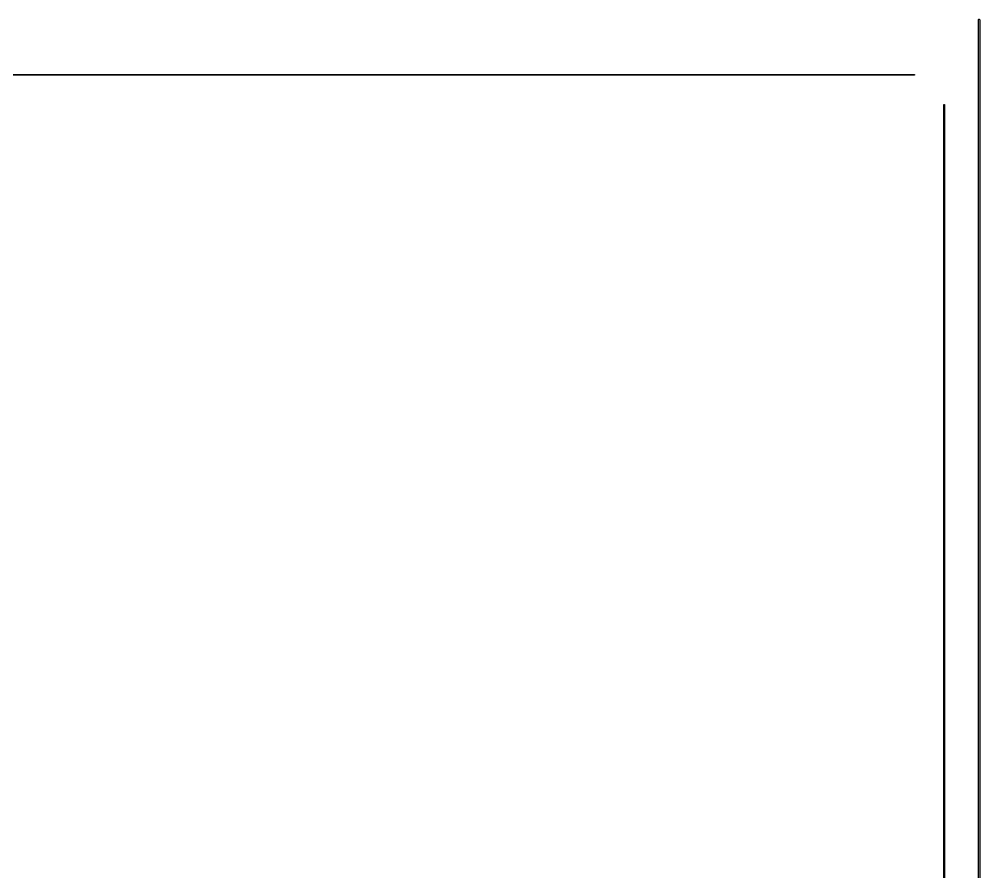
# Model space of a CAD drawing. Extents: x -6.27 to 3.33, y -1.72 to 6.81.
# Drawn here: x -1.469 to 3.333, y 2.547 to 6.813 of the extents above; entities that cross this region are included whole.
import ezdxf

# ---------------------------------------------------------------- set-up
doc = ezdxf.new("R2010")
doc.units = 0
doc.header["$MEASUREMENT"] = 0
doc.layers.add('BLACK', color=7, linetype='CONTINUOUS')

msp = doc.modelspace()

# ---------------------------------------------------------------- linework, layer by layer
at = {"layer": 'BLACK', "linetype": 'CONTINUOUS'}
for p, q in [((3.3276, 6.8097), (3.3277, 6.8107)), ((3.3276, -1.7153), (3.3276, 6.8097)), ((3.3277, 6.8107), (3.329, 6.8123)), ((3.329, 6.8123), (3.331, 6.8126)), ((3.331, 6.8126), (3.3328, 6.8116)), ((3.3328, 6.8116), (3.3335, 6.8097)), ((3.3335, 6.8097), (3.3335, -1.7153)), ((-6.2695, 6.5367), (3.0055, 6.5367)), ((3.0055, 6.5328), (-6.2695, 6.5328)), ((3.0055, 6.5367), (3.0069, 6.5361)), ((3.0069, 6.5334), (3.0055, 6.5328)), ((3.0069, 6.5361), (3.0075, 6.5347)), ((3.0075, 6.5347), (3.0069, 6.5334)), ((3.1535, 6.3847), (3.1541, 6.3861)), ((3.1535, -1.0383), (3.1535, 6.3847)), ((3.1541, 6.3861), (3.1555, 6.3867)), ((3.1555, 6.3867), (3.1569, 6.3861)), ((3.1569, 6.3861), (3.1575, 6.3847)), ((3.1575, 6.3847), (3.1575, -1.0403))]:
    msp.add_line(p, q, dxfattribs=at)

doc.saveas('drawing.dxf')
